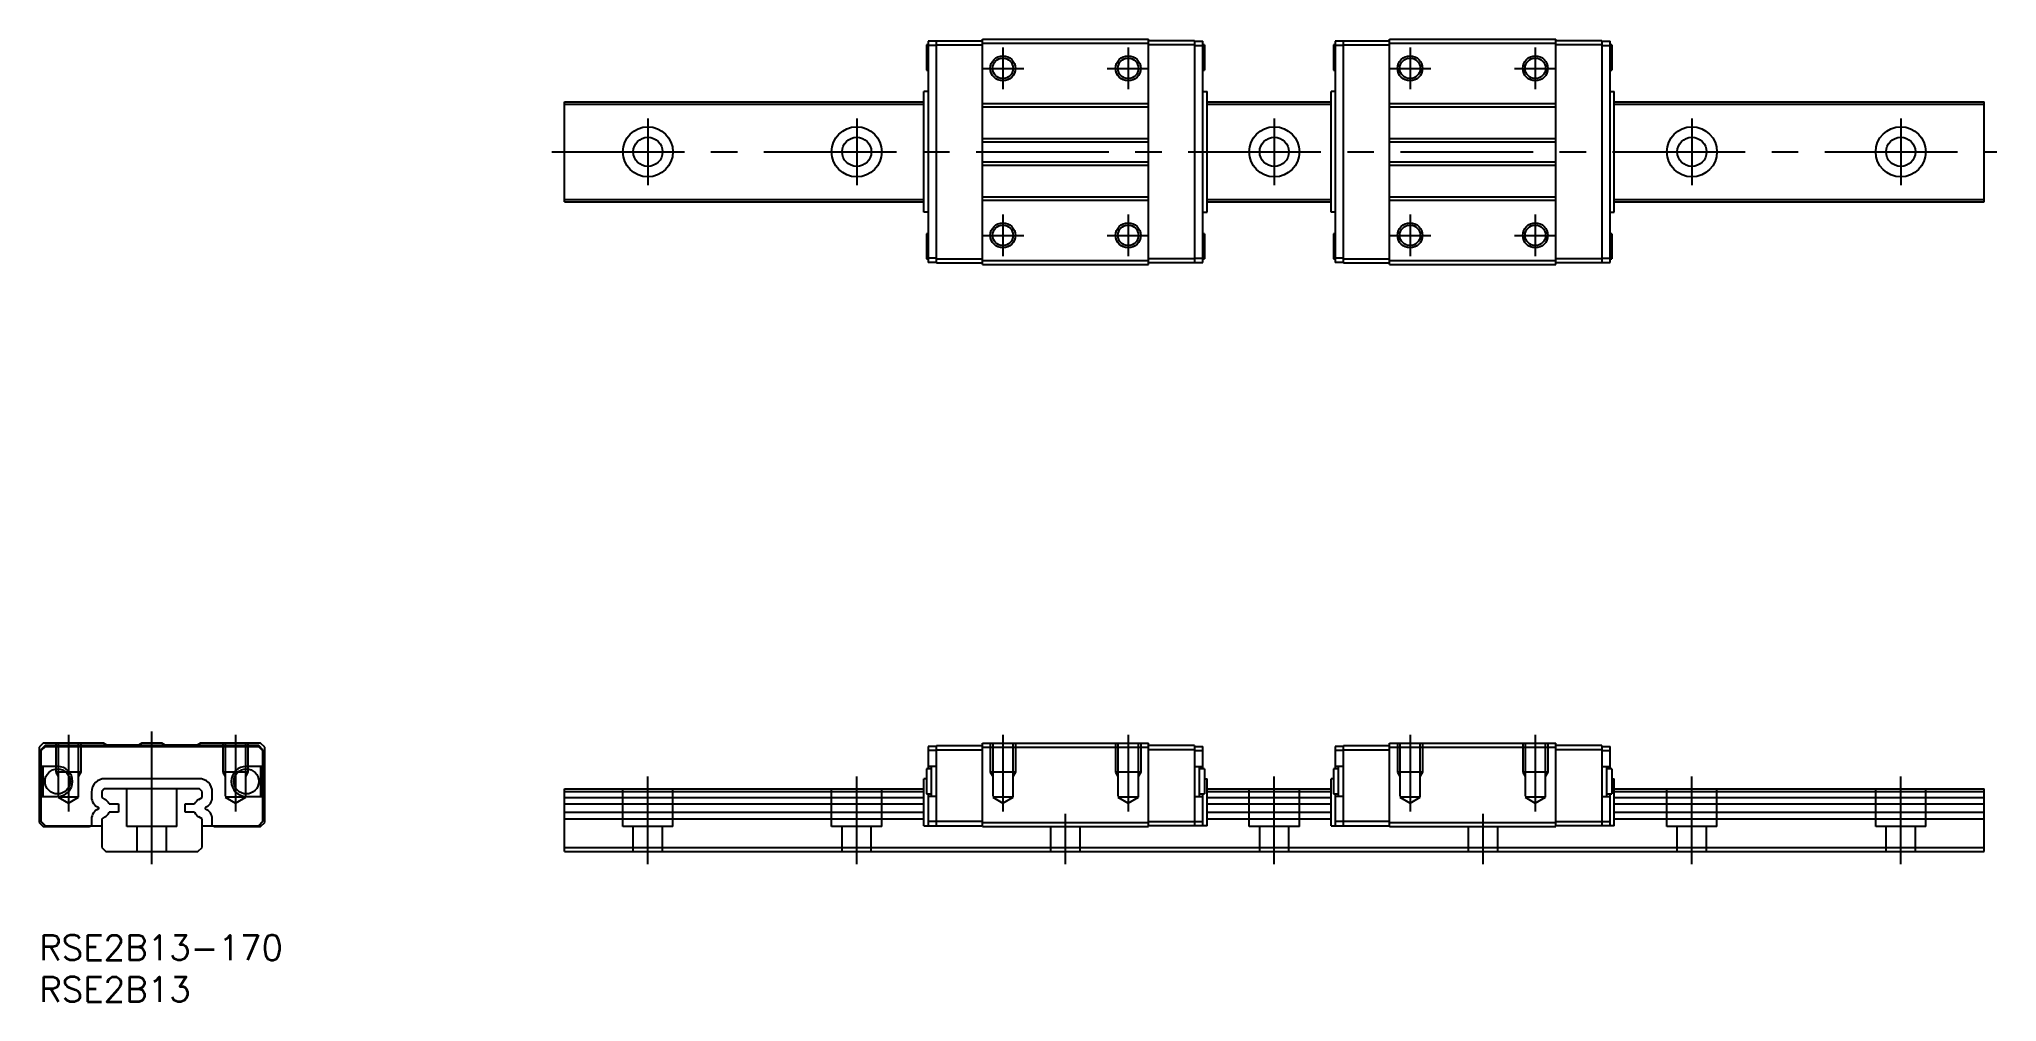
# Model space of a CAD drawing. Extents: x 0 to 234, y -8 to 107.
import ezdxf

# ---------------------------------------------------------------- set-up
doc = ezdxf.new("R2010")
doc.units = 0
doc.header["$LTSCALE"] = 0.5
doc.linetypes.add('CENTER', pattern=[50.8, 31.75, -6.35, 6.35, -6.35])
doc.linetypes.add('DASHED', pattern=[19.05, 12.7, -6.35])
for name, color, linetype in [('MSM_CENTER', 1, 'CENTER'), ('MSM_CONTINUOUS', 7, 'CONTINUOUS'), ('MSM_DASHED', 4, 'DASHED'), ('MSM_NARROW', 5, 'CONTINUOUS'), ('MSM_PART_NUMBER', 7, 'CONTINUOUS')]:
    doc.layers.add(name, color=color, linetype=linetype)
doc.styles.get("Standard").update_dxf_attribs({"font": 'txt.shx', "height": 1, "bigfont": 'bigfont.shx'})

# ---------------------------------------------------------------- blocks, each defined once
blk = doc.blocks.new('*U48')
at = {"layer": 'MSM_PART_NUMBER'}
blk.add_text('RSE2B13-170', height=3, dxfattribs=at).set_placement((0, -3))
blk = doc.blocks.new('*U49')
at = {"layer": 'MSM_PART_NUMBER'}
blk.add_text('RSE2B13', height=3, dxfattribs=at).set_placement((0, -8))

msp = doc.modelspace()

# ---------------------------------------------------------------- linework, layer by layer
at = {"layer": 'MSM_CENTER'}
for p, q in [((115.38, 106.3), (115.38, 101.3)), ((130.38, 106.3), (130.38, 101.3)), ((164.13, 106.3), (164.13, 101.3)), ((179.13, 106.3), (179.13, 101.3)), ((112.88, 103.8), (117.88, 103.8)), ((127.88, 103.8), (132.88, 103.8)), ((161.63, 103.8), (166.63, 103.8)), ((176.63, 103.8), (181.63, 103.8)), ((72.88, 97.8), (72.88, 89.8)), ((97.88, 97.8), (97.88, 89.8)), ((147.88, 97.8), (147.88, 89.8)), ((197.88, 97.8), (197.88, 89.8)), ((222.88, 97.8), (222.88, 89.8)), ((61.38, 93.8), (234.38, 93.8)), ((115.38, 86.3), (115.38, 81.3)), ((130.38, 86.3), (130.38, 81.3)), ((164.13, 86.3), (164.13, 81.3)), ((179.13, 86.3), (179.13, 81.3)), ((112.88, 83.8), (117.88, 83.8)), ((127.88, 83.8), (132.88, 83.8)), ((161.63, 83.8), (166.63, 83.8)), ((176.63, 83.8), (181.63, 83.8)), ((3.5, 24), (3.5, 14.79)), ((13.5, 8.5), (13.5, 24.5)), ((23.5, 24), (23.5, 14.79)), ((115.38, 24), (115.38, 14.79)), ((130.38, 24), (130.38, 14.79)), ((164.13, 24), (164.13, 14.79)), ((179.13, 24), (179.13, 14.79)), ((72.88, 8.5), (72.88, 19)), ((97.88, 8.5), (97.88, 19)), ((147.88, 8.5), (147.88, 19)), ((197.88, 8.5), (197.88, 19)), ((222.88, 8.5), (222.88, 19)), ((122.88, 8.5), (122.88, 14.5)), ((172.88, 8.5), (172.88, 14.5))]:
    msp.add_line(p, q, dxfattribs=at)
at = {"layer": 'MSM_CONTINUOUS'}
for p, q in [((106.23, 106.6), (106.23, 103.6)), ((106.43, 106.6), (106.23, 106.6)), ((107.43, 107.05), (106.43, 107.05)), ((106.43, 107.05), (106.43, 80.55)), ((107.43, 106.55), (106.43, 106.55)), ((107.43, 80.5), (107.43, 107.1)), ((107.43, 107.1), (112.93, 107.1)), ((107.43, 106.6), (112.93, 106.6)), ((112.93, 80.3), (112.93, 107.3)), ((112.93, 107.3), (132.83, 107.3)), ((112.93, 106.8), (132.83, 106.8)), ((132.83, 80.3), (132.83, 107.3)), ((138.33, 107.1), (132.83, 107.1)), ((138.33, 106.6), (132.83, 106.6)), ((138.33, 107.1), (138.33, 80.5)), ((138.33, 107.05), (139.33, 107.05)), ((138.33, 106.55), (139.33, 106.55)), ((139.33, 80.55), (139.33, 107.05)), ((139.53, 106.6), (139.33, 106.6)), ((139.53, 106.6), (139.53, 103.6)), ((154.98, 106.6), (154.98, 103.6)), ((155.18, 106.6), (154.98, 106.6)), ((156.18, 107.05), (155.18, 107.05)), ((155.18, 107.05), (155.18, 80.55)), ((156.18, 106.55), (155.18, 106.55)), ((156.18, 80.5), (156.18, 107.1)), ((156.18, 107.1), (161.68, 107.1)), ((156.18, 106.6), (161.68, 106.6)), ((161.68, 80.3), (161.68, 107.3)), ((161.68, 107.3), (181.58, 107.3)), ((161.68, 106.8), (181.58, 106.8)), ((181.58, 80.3), (181.58, 107.3)), ((187.08, 107.1), (181.58, 107.1)), ((187.08, 106.6), (181.58, 106.6)), ((187.08, 107.1), (187.08, 80.5)), ((187.08, 107.05), (188.08, 107.05)), ((187.08, 106.55), (188.08, 106.55)), ((188.08, 80.55), (188.08, 107.05)), ((188.28, 106.6), (188.08, 106.6)), ((188.28, 106.6), (188.28, 103.6)), ((106.23, 103.6), (106.43, 103.6)), ((139.33, 103.6), (139.53, 103.6)), ((154.98, 103.6), (155.18, 103.6)), ((188.08, 103.6), (188.28, 103.6)), ((106.43, 101.03), (105.93, 101.03)), ((105.93, 86.57), (105.93, 101.03)), ((139.33, 101.03), (139.83, 101.03)), ((139.83, 86.57), (139.83, 101.03)), ((155.18, 101.03), (154.68, 101.03)), ((154.68, 86.57), (154.68, 101.03)), ((188.08, 101.03), (188.58, 101.03)), ((188.58, 86.57), (188.58, 101.03)), ((62.88, 87.8), (62.88, 99.8)), ((62.88, 99.8), (105.93, 99.8)), ((62.88, 99.5), (105.93, 99.5)), ((112.93, 99.6), (132.83, 99.6)), ((112.93, 99.2), (132.83, 99.2)), ((139.83, 99.8), (154.68, 99.8)), ((139.83, 99.5), (154.68, 99.5)), ((161.68, 99.6), (181.58, 99.6)), ((161.68, 99.2), (181.58, 99.2)), ((188.58, 99.8), (232.88, 99.8)), ((188.58, 99.5), (232.88, 99.5)), ((232.88, 87.8), (232.88, 99.8)), ((112.93, 95.4), (132.83, 95.4)), ((112.93, 95), (132.83, 95)), ((161.68, 95.4), (181.58, 95.4)), ((161.68, 95), (181.58, 95)), ((112.93, 92.6), (132.83, 92.6)), ((112.93, 92.2), (132.83, 92.2)), ((161.68, 92.6), (181.58, 92.6)), ((161.68, 92.2), (181.58, 92.2)), ((62.88, 88.1), (105.93, 88.1)), ((62.88, 87.8), (105.93, 87.8)), ((112.93, 88.4), (132.83, 88.4)), ((112.93, 88), (132.83, 88)), ((139.83, 88.1), (154.68, 88.1)), ((139.83, 87.8), (154.68, 87.8)), ((161.68, 88.4), (181.58, 88.4)), ((161.68, 88), (181.58, 88)), ((188.58, 88.1), (232.88, 88.1)), ((188.58, 87.8), (232.88, 87.8)), ((106.43, 86.57), (105.93, 86.57)), ((139.33, 86.57), (139.83, 86.57)), ((155.18, 86.57), (154.68, 86.57)), ((188.08, 86.57), (188.58, 86.57)), ((106.23, 84), (106.23, 81)), ((106.43, 84), (106.23, 84)), ((139.53, 84), (139.33, 84)), ((139.53, 84), (139.53, 81)), ((154.98, 84), (154.98, 81)), ((155.18, 84), (154.98, 84)), ((188.28, 84), (188.08, 84)), ((188.28, 84), (188.28, 81)), ((106.23, 81), (106.43, 81)), ((107.43, 81.05), (106.43, 81.05)), ((107.43, 80.55), (106.43, 80.55)), ((107.43, 81), (112.93, 81)), ((107.43, 80.5), (112.93, 80.5)), ((112.93, 80.8), (132.83, 80.8)), ((112.93, 80.3), (132.83, 80.3)), ((138.33, 81), (132.83, 81)), ((138.33, 80.5), (132.83, 80.5)), ((138.33, 81.05), (139.33, 81.05)), ((138.33, 80.55), (139.33, 80.55)), ((139.33, 81), (139.53, 81)), ((154.98, 81), (155.18, 81)), ((156.18, 81.05), (155.18, 81.05)), ((156.18, 80.55), (155.18, 80.55)), ((156.18, 81), (161.68, 81)), ((156.18, 80.5), (161.68, 80.5)), ((161.68, 80.8), (181.58, 80.8)), ((161.68, 80.3), (181.58, 80.3)), ((187.08, 81), (181.58, 81)), ((187.08, 80.5), (181.58, 80.5)), ((187.08, 81.05), (188.08, 81.05)), ((187.08, 80.55), (188.08, 80.55)), ((188.08, 81), (188.28, 81)), ((0.5, 23), (0, 22.5)), ((0, 22.5), (0, 13.5)), ((0.7, 22.7), (0.2, 22.2)), ((0.2, 22.2), (0.2, 13.6)), ((0.25, 22.1), (0.75, 22.6)), ((0.25, 20.2), (0.25, 22.1)), ((7.7, 23), (0.5, 23)), ((26.3, 22.7), (0.7, 22.7)), ((0.75, 22.6), (26.25, 22.6)), ((8.1, 22.75), (7.7, 23)), ((11.9, 22.75), (8.1, 22.75)), ((12.3, 23), (11.9, 22.75)), ((14.7, 23), (12.3, 23)), ((15.1, 22.75), (14.7, 23)), ((18.9, 22.75), (15.1, 22.75)), ((19.3, 23), (18.9, 22.75)), ((26.5, 23), (19.3, 23)), ((26.25, 22.6), (26.75, 22.1)), ((26.8, 22.2), (26.3, 22.7)), ((27, 22.5), (26.5, 23)), ((26.75, 22.1), (26.75, 20.2)), ((26.8, 13.6), (26.8, 22.2)), ((27, 13.5), (27, 22.5)), ((106.43, 22.6), (106.43, 19.9)), ((107.43, 22.6), (106.43, 22.6)), ((107.43, 22.1), (106.43, 22.1)), ((107.43, 13.1), (107.43, 22.7)), ((107.43, 22.7), (112.93, 22.7)), ((107.43, 22.2), (112.93, 22.2)), ((112.93, 23), (132.83, 23)), ((112.93, 13), (112.93, 23)), ((112.93, 22.5), (132.83, 22.5)), ((132.83, 13), (132.83, 23)), ((138.33, 22.7), (132.83, 22.7)), ((138.33, 22.2), (132.83, 22.2)), ((138.33, 22.7), (138.33, 13.1)), ((138.33, 22.6), (139.33, 22.6)), ((138.33, 22.1), (139.33, 22.1)), ((139.33, 19.9), (139.33, 22.6)), ((155.18, 22.6), (155.18, 19.9)), ((156.18, 22.6), (155.18, 22.6)), ((156.18, 22.1), (155.18, 22.1)), ((156.18, 13.1), (156.18, 22.7)), ((156.18, 22.7), (161.68, 22.7)), ((156.18, 22.2), (161.68, 22.2)), ((161.68, 23), (181.58, 23)), ((161.68, 13), (161.68, 23)), ((161.68, 22.5), (181.58, 22.5)), ((181.58, 13), (181.58, 23)), ((187.08, 22.7), (181.58, 22.7)), ((187.08, 22.2), (181.58, 22.2)), ((187.08, 22.7), (187.08, 13.1)), ((187.08, 22.6), (188.08, 22.6)), ((187.08, 22.1), (188.08, 22.1)), ((188.08, 19.9), (188.08, 22.6)), ((2.2, 20.2), (0.25, 20.2)), ((0.45, 20.2), (0.45, 16.6)), ((26.75, 20.2), (24.8, 20.2)), ((26.55, 16.6), (26.55, 20.2)), ((106.83, 19.9), (106.23, 19.9)), ((106.23, 19.9), (106.23, 16.9)), ((107.43, 20.2), (106.43, 20.2)), ((106.83, 16.6), (106.83, 20.2)), ((138.33, 20.2), (139.33, 20.2)), ((138.93, 16.6), (138.93, 20.2)), ((139.53, 19.9), (138.93, 19.9)), ((139.53, 19.9), (139.53, 16.9)), ((155.58, 19.9), (154.98, 19.9)), ((154.98, 19.9), (154.98, 16.9)), ((156.18, 20.2), (155.18, 20.2)), ((155.58, 16.6), (155.58, 20.2)), ((187.08, 20.2), (188.08, 20.2)), ((187.68, 16.6), (187.68, 20.2)), ((188.28, 19.9), (187.68, 19.9)), ((188.28, 19.9), (188.28, 16.9)), ((0.25, 16.6), (2.2, 16.6)), ((0.25, 13.6), (0.25, 16.6)), ((6.27, 17.13), (6.27, 16.51)), ((7.8, 17.5), (7.5, 17.2)), ((7.5, 17.2), (7.5, 16.46)), ((7.5, 16.46), (7.87, 16.25)), ((19.2, 17.5), (7.8, 17.5)), ((19.13, 18.73), (7.87, 18.73)), ((19.13, 16.25), (19.5, 16.46)), ((19.5, 17.2), (19.2, 17.5)), ((19.5, 16.46), (19.5, 17.2)), ((20.73, 16.51), (20.73, 17.13)), ((24.8, 16.6), (26.75, 16.6)), ((26.75, 16.6), (26.75, 13.6)), ((62.88, 17.5), (105.93, 17.5)), ((62.88, 10), (62.88, 17.5)), ((62.88, 17.2), (105.93, 17.2)), ((62.88, 16.46), (105.93, 16.46)), ((106.23, 18.73), (105.93, 18.73)), ((105.93, 13.1), (105.93, 18.73)), ((106.23, 16.9), (106.83, 16.9)), ((106.43, 16.9), (106.43, 13.1)), ((107.43, 16.6), (106.43, 16.6)), ((138.33, 16.6), (139.33, 16.6)), ((138.93, 16.9), (139.53, 16.9)), ((139.33, 13.1), (139.33, 16.9)), ((139.53, 18.73), (139.83, 18.73)), ((139.83, 13.1), (139.83, 18.73)), ((139.83, 17.5), (154.68, 17.5)), ((139.83, 17.2), (154.68, 17.2)), ((139.83, 16.46), (154.68, 16.46)), ((154.98, 18.73), (154.68, 18.73)), ((154.68, 13.1), (154.68, 18.73)), ((154.98, 16.9), (155.58, 16.9)), ((155.18, 16.9), (155.18, 13.1)), ((156.18, 16.6), (155.18, 16.6)), ((187.08, 16.6), (188.08, 16.6)), ((187.68, 16.9), (188.28, 16.9)), ((188.08, 13.1), (188.08, 16.9)), ((188.28, 18.73), (188.58, 18.73)), ((188.58, 13.1), (188.58, 18.73)), ((188.58, 17.5), (232.88, 17.5)), ((188.58, 17.2), (232.88, 17.2)), ((188.58, 16.46), (232.88, 16.46)), ((232.88, 10), (232.88, 17.5)), ((7.87, 14.15), (7.5, 13.94)), ((8.39, 15.7), (9.5, 15.7)), ((9.5, 14.7), (8.39, 14.7)), ((9.5, 15.7), (9.5, 14.7)), ((17.5, 14.7), (17.5, 15.7)), ((17.5, 15.7), (18.61, 15.7)), ((18.61, 14.7), (17.5, 14.7)), ((19.5, 13.94), (19.13, 14.15)), ((62.88, 15.7), (105.93, 15.7)), ((62.88, 14.7), (105.93, 14.7)), ((139.83, 15.7), (154.68, 15.7)), ((139.83, 14.7), (154.68, 14.7)), ((188.58, 15.7), (232.88, 15.7)), ((188.58, 14.7), (232.88, 14.7)), ((0, 13.5), (0.5, 13)), ((0.2, 13.6), (0.7, 13.1)), ((0.75, 13.1), (0.25, 13.6)), ((0.5, 13), (6, 13)), ((0.7, 13.1), (7.5, 13.1)), ((6, 13), (6.22, 13.1)), ((6.27, 13.89), (6.27, 13.1)), ((7.5, 13.94), (7.5, 10.5)), ((19.5, 10.5), (19.5, 13.94)), ((19.5, 13.1), (26.3, 13.1)), ((20.73, 13.1), (20.73, 13.89)), ((20.78, 13.1), (21, 13)), ((21, 13), (26.5, 13)), ((26.75, 13.6), (26.25, 13.1)), ((26.3, 13.1), (26.8, 13.6)), ((26.5, 13), (27, 13.5)), ((62.88, 13.94), (105.93, 13.94)), ((105.93, 13.1), (112.88, 13.1)), ((112.93, 13.6), (106.43, 13.6)), ((112.88, 13.1), (112.88, 13.15)), ((112.88, 13.15), (112.93, 13.15)), ((112.93, 13.5), (132.83, 13.5)), ((112.93, 13), (132.83, 13)), ((132.83, 13.6), (139.33, 13.6)), ((132.88, 13.15), (132.83, 13.15)), ((132.88, 13.15), (132.88, 13.1)), ((139.83, 13.1), (132.88, 13.1)), ((139.83, 13.94), (154.68, 13.94)), ((154.68, 13.1), (161.63, 13.1)), ((161.68, 13.6), (155.18, 13.6)), ((161.63, 13.1), (161.63, 13.15)), ((161.63, 13.15), (161.68, 13.15)), ((161.68, 13.5), (181.58, 13.5)), ((161.68, 13), (181.58, 13)), ((181.58, 13.6), (188.08, 13.6)), ((181.63, 13.15), (181.58, 13.15)), ((181.63, 13.15), (181.63, 13.1)), ((188.58, 13.1), (181.63, 13.1)), ((188.58, 13.94), (232.88, 13.94)), ((7.5, 10.5), (8, 10)), ((8, 10), (19, 10)), ((19, 10), (19.5, 10.5)), ((62.88, 10.5), (232.88, 10.5)), ((62.88, 10), (232.88, 10))]:
    msp.add_line(p, q, dxfattribs=at)
for centre, radius in [((115.38, 103.8), 1.23), ((130.38, 103.8), 1.23), ((164.13, 103.8), 1.23), ((179.13, 103.8), 1.23), ((72.88, 93.8), 3), ((97.88, 93.8), 3), ((147.88, 93.8), 3), ((197.88, 93.8), 3), ((222.88, 93.8), 3), ((72.88, 93.8), 1.75), ((97.88, 93.8), 1.75), ((147.88, 93.8), 1.75), ((197.88, 93.8), 1.75), ((222.88, 93.8), 1.75), ((115.38, 83.8), 1.23), ((130.38, 83.8), 1.23), ((164.13, 83.8), 1.23), ((179.13, 83.8), 1.23), ((2.2, 18.4), 1.5), ((24.8, 18.4), 1.5)]:
    msp.add_circle(centre, radius, dxfattribs=at)
for centre, radius, start, end in [((2.2, 18.4), 1.8, 270, 90), ((24.8, 18.4), 1.8, 90, 270), ((7.87, 17.13), 1.6, 90, 180), ((7.57, 16.51), 1.3, 180, 248.8053), ((19.13, 17.13), 1.6, 0, 90), ((19.43, 16.51), 1.3, 291.1947, 0), ((7.57, 13.89), 1.3, 111.1947, 180), ((7.06, 15.2), 0.1, 291.1947, 68.8053), ((7.21, 15.11), 1.32, 26.598, 60.0008), ((7.21, 15.29), 1.32, 299.9992, 333.402), ((19.79, 15.11), 1.32, 119.9992, 153.402), ((19.79, 15.29), 1.32, 206.598, 240.0008), ((19.94, 15.2), 0.1, 111.1947, 248.8053), ((19.43, 13.89), 1.3, 0, 68.8053)]:
    msp.add_arc(centre, radius, start, end, dxfattribs=at)
at = {"layer": 'MSM_DASHED'}
for p, q in [((2, 23), (2, 19.5)), ((2.27, 23), (2.27, 16.5)), ((4.73, 16.5), (4.73, 23)), ((5, 23), (5, 19.5)), ((22, 23), (22, 19.5)), ((22.27, 23), (22.27, 16.5)), ((24.73, 16.5), (24.73, 23)), ((25, 23), (25, 19.5)), ((113.88, 23), (113.88, 19.5)), ((114.16, 23), (114.16, 16.5)), ((116.61, 16.5), (116.61, 23)), ((116.88, 23), (116.88, 19.5)), ((128.88, 23), (128.88, 19.5)), ((129.16, 23), (129.16, 16.5)), ((131.61, 16.5), (131.61, 23)), ((131.88, 23), (131.88, 19.5)), ((162.63, 23), (162.63, 19.5)), ((162.91, 23), (162.91, 16.5)), ((165.36, 16.5), (165.36, 23)), ((165.63, 23), (165.63, 19.5)), ((177.63, 23), (177.63, 19.5)), ((177.91, 23), (177.91, 16.5)), ((180.36, 16.5), (180.36, 23)), ((180.63, 23), (180.63, 19.5)), ((5, 19.5), (2, 19.5)), ((2, 19.5), (2.27, 19.03)), ((5, 19.5), (4.73, 19.03)), ((25, 19.5), (22, 19.5)), ((22, 19.5), (22.27, 19.03)), ((25, 19.5), (24.73, 19.03)), ((116.88, 19.5), (113.88, 19.5)), ((113.88, 19.5), (114.16, 19.03)), ((116.88, 19.5), (116.61, 19.03)), ((131.88, 19.5), (128.88, 19.5)), ((128.88, 19.5), (129.16, 19.03)), ((131.88, 19.5), (131.61, 19.03)), ((165.63, 19.5), (162.63, 19.5)), ((162.63, 19.5), (162.91, 19.03)), ((165.63, 19.5), (165.36, 19.03)), ((180.63, 19.5), (177.63, 19.5)), ((177.63, 19.5), (177.91, 19.03)), ((180.63, 19.5), (180.36, 19.03)), ((2.27, 16.5), (3.5, 15.79)), ((4.73, 16.5), (2.27, 16.5)), ((3.5, 15.79), (4.73, 16.5)), ((10.5, 13), (10.5, 17.5)), ((16.5, 13), (16.5, 17.5)), ((22.27, 16.5), (23.5, 15.79)), ((24.73, 16.5), (22.27, 16.5)), ((23.5, 15.79), (24.73, 16.5)), ((69.88, 13), (69.88, 17.5)), ((75.88, 13), (75.88, 17.5)), ((94.88, 13), (94.88, 17.5)), ((100.88, 13), (100.88, 17.5)), ((114.16, 16.5), (115.38, 15.79)), ((116.61, 16.5), (114.16, 16.5)), ((115.38, 15.79), (116.61, 16.5)), ((129.16, 16.5), (130.38, 15.79)), ((131.61, 16.5), (129.16, 16.5)), ((130.38, 15.79), (131.61, 16.5)), ((144.88, 13), (144.88, 17.5)), ((150.88, 13), (150.88, 17.5)), ((162.91, 16.5), (164.13, 15.79)), ((165.36, 16.5), (162.91, 16.5)), ((164.13, 15.79), (165.36, 16.5)), ((177.91, 16.5), (179.13, 15.79)), ((180.36, 16.5), (177.91, 16.5)), ((179.13, 15.79), (180.36, 16.5)), ((194.88, 13), (194.88, 17.5)), ((200.88, 13), (200.88, 17.5)), ((219.88, 13), (219.88, 17.5)), ((225.88, 13), (225.88, 17.5)), ((16.5, 13), (10.5, 13)), ((11.75, 10), (11.75, 13)), ((15.25, 10), (15.25, 13)), ((75.88, 13), (69.88, 13)), ((71.13, 10), (71.13, 13)), ((74.63, 10), (74.63, 13)), ((100.88, 13), (94.88, 13)), ((96.13, 10), (96.13, 13)), ((99.63, 10), (99.63, 13)), ((121.13, 10), (121.13, 13)), ((124.63, 10), (124.63, 13)), ((150.88, 13), (144.88, 13)), ((146.13, 10), (146.13, 13)), ((149.63, 10), (149.63, 13)), ((171.13, 10), (171.13, 13)), ((174.63, 10), (174.63, 13)), ((200.88, 13), (194.88, 13)), ((196.13, 10), (196.13, 13)), ((199.63, 10), (199.63, 13)), ((225.88, 13), (219.88, 13)), ((221.13, 10), (221.13, 13)), ((224.63, 10), (224.63, 13))]:
    msp.add_line(p, q, dxfattribs=at)
at = {"layer": 'MSM_NARROW'}
for centre in [(115.38, 103.8), (130.38, 103.8), (164.13, 103.8), (179.13, 103.8), (115.38, 83.8), (130.38, 83.8), (164.13, 83.8), (179.13, 83.8)]:
    msp.add_circle(centre, 1.5, dxfattribs=at)

# ---------------------------------------------------------------- block references
at = {"layer": 'MSM_CONTINUOUS'}
for name in ['*U48', '*U49']:
    msp.add_blockref(name, (0, 0), dxfattribs=at)

doc.saveas('drawing.dxf')
